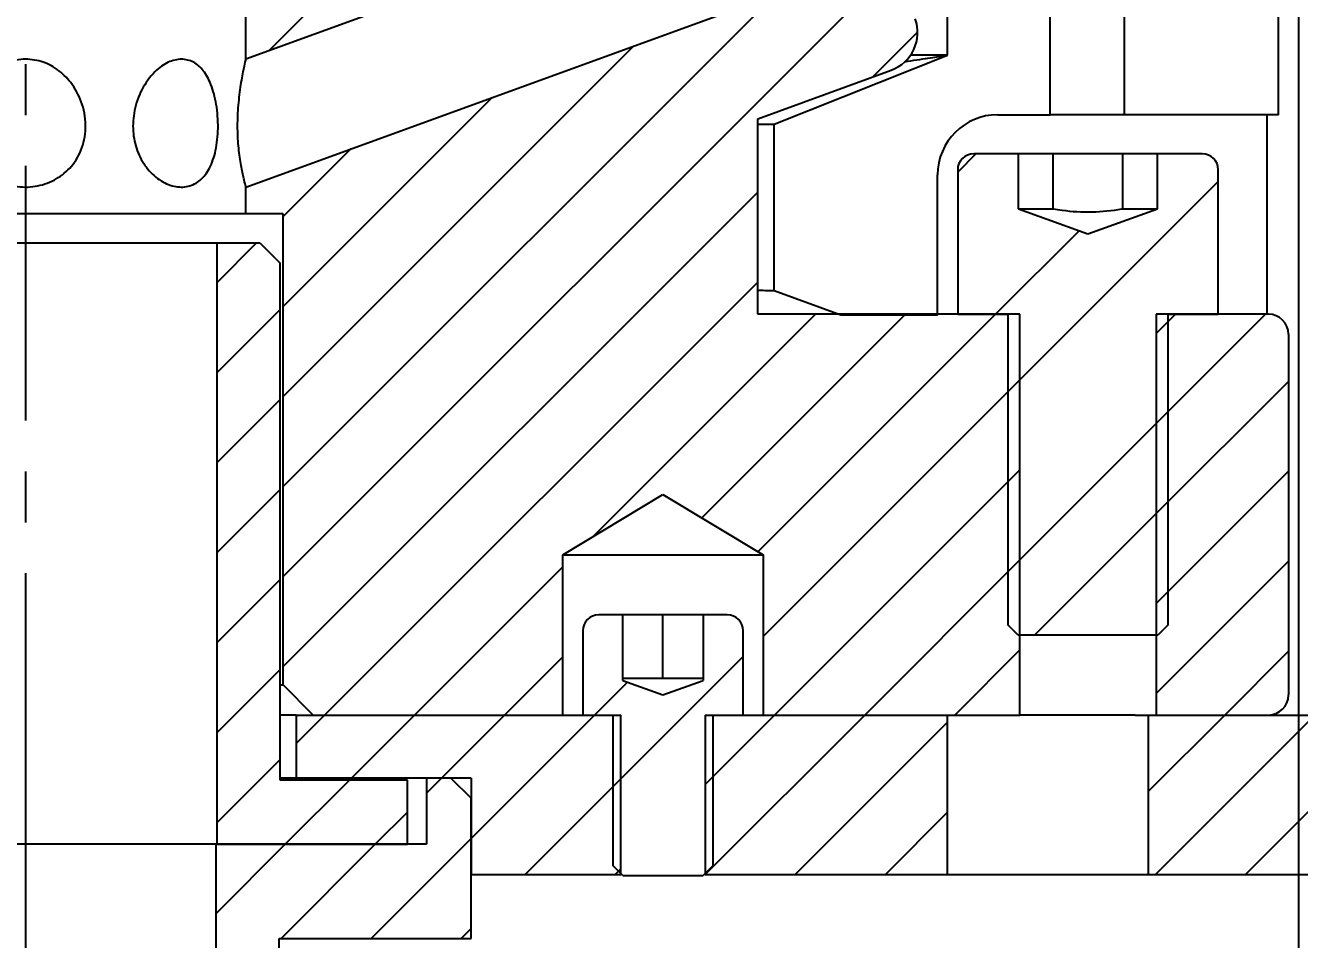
# Model space of a CAD drawing. Header units: millimetres. Extents: x 8 to 832, y 8 to 585.
# Drawn here: x 520.3 to 583.8, y 104.7 to 150.3 of the extents above; entities that cross this region are included whole.
import ezdxf

# ---------------------------------------------------------------- set-up
doc = ezdxf.new("R2010")
doc.units = ezdxf.units.MM
doc.linetypes.add('CENTERX2', pattern=[20.32, 12.7, -2.54, 2.54, -2.54])
for name, color, linetype in [('CENTERLINE', 4, 'CENTERX2'), ('DIMENSIONS', 2, 'Continuous'), ('HATCH', 3, 'Continuous')]:
    doc.layers.add(name, color=color, linetype=linetype)
doc.layers.add('OUTLINE', color=7, linetype='Continuous', lineweight=25)
doc.styles.add('SLDTEXTSTYLE0', font='TXT', dxfattribs={"width": 0.75})
doc.dimstyles.new('SLDDIMSTYLE0', dxfattribs={"dimtxt": 3.5, "dimasz": 2, "dimexe": 0, "dimexo": 0.0625, "dimgap": 0.875, "dimtad": 1, "dimrnd": 1e-09, "dimzin": 12, "dimdsep": 46, "dimtxsty": 'SLDTEXTSTYLE0', "dimsah": 1, "dimcen": 0.09, "dimadec": 0, "dimazin": 3, "dimtfac": 1, "dimtofl": 0, "dimtmove": 0, "dimatfit": 3, "dimfxl": 0, "dimfrac": 2, "dimtolj": 1, "dimtzin": 12, "dimarcsym": 0})

# ---------------------------------------------------------------- blocks, each defined once
blk = doc.blocks.new('SW_HATCH_0')
at = {"layer": 'HATCH', "color": 0}
for p, q in [((294.043, -47.207), (281.142, -60.107)), ((312.392, -55.799), (281.85, -86.341)), ((306.402, -57.299), (281.85, -81.85)), ((313.5, -59.181), (311.272, -61.408)), ((299.342, -59.868), (281.85, -77.36)), ((292.282, -62.438), (281.85, -72.87)), ((285.223, -65.007), (281.85, -68.38)), ((316.411, -65.25), (315.5, -66.161)), ((328.5, -66.631), (318, -77.131)), ((305.525, -67.156), (281.85, -90.831)), ((321.554, -69.088), (317.391, -73.25)), ((280.53, -69.7), (278.55, -71.68)), ((305.525, -71.646), (283.921, -93.25)), ((281.7, -73.02), (278.55, -76.17)), ((308.411, -73.25), (297.33, -84.331)), ((312.901, -73.25), (302.74, -83.411)), ((317.391, -73.25), (305.545, -85.097)), ((330.861, -73.25), (325.4, -78.712)), ((326.371, -73.25), (325.4, -74.221)), ((318.6, -76.531), (305.8, -89.331)), ((332, -76.602), (325.4, -83.202)), ((281.7, -77.51), (278.55, -80.66)), ((326, -78.112), (318, -86.112)), ((318.6, -81.021), (306.371, -93.25)), ((332, -81.092), (325.4, -87.692)), ((281.7, -82), (278.55, -85.15)), ((326, -82.602), (319.352, -89.25)), ((318.6, -85.512), (310.861, -93.25)), ((332, -85.582), (325.4, -92.182)), ((295.8, -85.861), (288.411, -93.25)), ((281.7, -86.491), (278.55, -89.641)), ((318.6, -90.002), (315.352, -93.25)), ((332, -90.072), (328.822, -93.25)), ((295.8, -90.351), (292.901, -93.25)), ((304.8, -90.331), (298.3, -96.831)), ((281.7, -90.981), (278.55, -94.131)), ((299.034, -91.607), (297.391, -93.25)), ((283.921, -93.25), (282.5, -94.671)), ((288.411, -93.25), (285.261, -96.4)), ((292.901, -93.25), (289.751, -96.4)), ((297.391, -93.25), (291.225, -99.416)), ((306.371, -93.25), (302.9, -96.721)), ((310.861, -93.25), (302.911, -101.2)), ((328.822, -93.25), (325, -97.072)), ((333.312, -93.25), (325.362, -101.2)), ((337.802, -93.25), (329.852, -101.2)), ((315, -93.602), (307.402, -101.2)), ((281.7, -95.471), (278.55, -98.621)), ((285.161, -96.5), (281.961, -99.7)), ((289.751, -96.4), (289, -97.151)), ((298.7, -96.431), (293.931, -101.2)), ((288.05, -98.101), (286.451, -99.7)), ((315, -98.092), (311.892, -101.2)), ((281.961, -99.7), (278.5, -103.161)), ((286.451, -99.7), (281.751, -104.4)), ((291.225, -99.416), (286.241, -104.4)), ((298.7, -100.921), (298.421, -101.2)), ((291.225, -103.906), (290.731, -104.4))]:
    blk.add_line(p, q, dxfattribs=at)
blk = doc.blocks.new('_D_12')
at = {"layer": 'DIMENSIONS'}
for p, q in [((583.772, 164.297), (583.772, 69.681)), ((520.272, 119.521), (520.272, 69.681)), ((520.272, 71.681), (583.772, 71.681))]:
    blk.add_line(p, q, dxfattribs=at)
for points in [[(520.272, 71.681), (522.272, 71.181), (522.272, 72.181)], [(583.772, 71.681), (581.772, 72.181), (581.772, 71.181)]]:
    blk.add_solid(points, dxfattribs=at)
at = {"layer": 'DIMENSIONS', "insert": (547.498, 76.193), "char_height": 3.5, "attachment_point": 1, "style": 'SLDTEXTSTYLE0'}
blk.add_mtext('63,5', dxfattribs=at)
blk = doc.blocks.new('_D_13')
at = {"layer": 'DIMENSIONS'}
for p, q in [((583.772, 148.122), (583.772, 69.681)), ((647.272, 122.409), (647.272, 69.681)), ((647.272, 71.681), (583.772, 71.681))]:
    blk.add_line(p, q, dxfattribs=at)
for points in [[(583.772, 71.681), (585.772, 71.181), (585.772, 72.181)], [(647.272, 71.681), (645.272, 72.181), (645.272, 71.181)]]:
    blk.add_solid(points, dxfattribs=at)
at = {"layer": 'DIMENSIONS', "insert": (610.998, 76.193), "char_height": 3.5, "attachment_point": 1, "style": 'SLDTEXTSTYLE0'}
blk.add_mtext('63,5', dxfattribs=at)

msp = doc.modelspace()

# ---------------------------------------------------------------- linework, layer by layer
at = {"layer": 'CENTERLINE'}
msp.add_line((520.272, 468.427), (520.272, 113.667), dxfattribs=at)
at = {"layer": 'OUTLINE'}
for p, q in [((571.393, 145.863), (571.393, 408.812)), ((575.092, 145.863), (575.092, 408.812)), ((582.772, 145.863), (582.772, 408.812)), ((561.393, 159.603), (531.272, 148.64)), ((531.272, 142.255), (563.445, 153.965)), ((566.272, 148.833), (566.272, 154.185)), ((531.272, 148.64), (531.272, 152.913)), ((557.622, 145.393), (566.272, 148.833)), ((566.272, 148.833), (564.42, 148.833)), ((556.797, 145.663), (563.456, 148.087)), ((556.797, 135.913), (556.797, 145.663)), ((568.772, 145.863), (571.393, 145.863)), ((573.272, 145.863), (571.393, 145.863)), ((575.092, 145.863), (573.272, 145.863)), ((582.772, 145.863), (575.092, 145.863)), ((582.199, 145.863), (582.199, 135.913)), ((556.797, 145.393), (557.622, 145.393)), ((557.622, 137.072), (557.622, 145.393)), ((569.808, 143.913), (567.572, 143.913)), ((569.808, 141.174), (569.808, 143.913)), ((571.54, 143.913), (569.808, 143.913)), ((571.54, 141.174), (571.54, 143.913)), ((575.004, 143.913), (571.54, 143.913)), ((575.004, 141.174), (575.004, 143.913)), ((576.736, 143.913), (575.004, 143.913)), ((576.736, 141.174), (576.736, 143.913)), ((578.972, 143.913), (576.736, 143.913)), ((566.772, 143.113), (566.772, 135.913)), ((579.772, 135.913), (579.772, 143.113)), ((565.772, 135.863), (565.772, 142.863)), ((531.272, 140.913), (531.272, 142.255)), ((569.808, 141.174), (573.272, 139.913)), ((569.808, 141.174), (571.54, 141.174)), ((573.272, 139.913), (576.736, 141.174)), ((575.004, 141.174), (576.736, 141.174)), ((531.272, 140.913), (509.272, 140.913)), ((533.122, 140.913), (531.272, 140.913)), ((533.122, 117.413), (533.122, 140.913)), ((529.822, 139.463), (510.722, 139.463)), ((529.822, 139.463), (529.822, 109.463)), ((531.972, 139.463), (529.822, 139.463)), ((531.972, 139.463), (532.972, 138.463)), ((532.972, 112.663), (532.972, 138.463)), ((560.944, 135.863), (557.622, 137.072)), ((569.872, 135.913), (556.797, 135.913)), ((565.772, 135.863), (560.944, 135.863)), ((566.772, 135.913), (569.272, 135.913)), ((569.272, 135.913), (569.272, 120.413)), ((569.872, 115.913), (569.872, 135.913)), ((576.672, 135.913), (576.672, 115.913)), ((582.272, 135.913), (576.672, 135.913)), ((577.272, 135.913), (579.772, 135.913)), ((577.272, 120.413), (577.272, 135.913)), ((583.272, 134.913), (583.272, 116.913)), ((547.072, 123.913), (552.072, 126.918)), ((552.072, 126.918), (557.072, 123.913)), ((547.072, 123.913), (557.072, 123.913)), ((547.072, 115.913), (547.072, 123.913)), ((557.072, 123.913), (557.072, 115.913)), ((550.072, 120.913), (548.872, 120.913)), ((550.072, 117.641), (550.072, 120.913)), ((552.072, 120.913), (550.072, 120.913)), ((552.072, 117.754), (552.072, 120.913)), ((554.072, 120.913), (552.072, 120.913)), ((554.072, 120.913), (554.072, 117.641)), ((555.272, 120.913), (554.072, 120.913)), ((548.072, 120.113), (548.072, 115.913)), ((556.072, 115.913), (556.072, 120.113)), ((569.772, 119.913), (569.272, 120.413)), ((577.272, 120.413), (576.772, 119.913)), ((569.772, 119.913), (576.772, 119.913)), ((550.072, 117.754), (552.072, 117.754)), ((550.072, 117.641), (552.072, 116.913)), ((552.072, 117.754), (554.072, 117.754)), ((552.072, 116.913), (554.072, 117.641)), ((532.972, 117.413), (533.122, 117.413)), ((534.622, 115.913), (533.122, 117.413)), ((533.772, 115.913), (532.972, 115.913)), ((533.772, 115.913), (533.772, 112.763)), ((533.772, 115.913), (549.972, 115.913)), ((534.622, 115.913), (547.072, 115.913)), ((548.072, 115.913), (549.572, 115.913)), ((549.572, 115.913), (549.572, 108.413)), ((549.972, 107.963), (549.972, 115.913)), ((554.172, 115.913), (554.172, 107.963)), ((554.172, 115.913), (566.272, 115.913)), ((554.572, 115.913), (556.072, 115.913)), ((554.572, 108.413), (554.572, 115.913)), ((557.072, 115.913), (569.872, 115.913)), ((566.272, 107.963), (566.272, 115.913)), ((575.632, 115.913), (569.872, 115.913)), ((575.632, 115.913), (576.272, 115.913)), ((576.272, 115.913), (576.272, 107.963)), ((576.272, 115.913), (591.272, 115.913)), ((576.672, 115.913), (582.272, 115.913)), ((533.772, 112.763), (532.972, 112.763)), ((539.322, 112.663), (532.972, 112.663)), ((542.497, 112.763), (533.772, 112.763)), ((539.322, 109.463), (539.322, 112.663)), ((540.272, 112.763), (540.272, 109.463)), ((541.497, 112.763), (540.272, 112.763)), ((541.497, 112.763), (542.497, 111.763)), ((542.497, 112.763), (542.497, 107.963)), ((542.497, 104.763), (542.497, 111.763)), ((529.772, 109.463), (510.772, 109.463)), ((529.772, 109.463), (529.772, 88.763)), ((540.272, 109.463), (529.772, 109.463)), ((529.822, 109.463), (539.322, 109.463)), ((550.072, 107.913), (549.572, 108.413)), ((554.572, 108.413), (554.072, 107.913)), ((542.497, 107.963), (549.972, 107.963)), ((550.022, 107.963), (549.972, 107.963)), ((550.072, 107.913), (554.072, 107.913)), ((554.172, 107.963), (554.122, 107.963)), ((554.172, 107.963), (566.272, 107.963)), ((566.272, 107.963), (576.272, 107.963)), ((576.272, 107.963), (591.272, 107.963)), ((532.922, 92.495), (532.922, 104.763)), ((532.922, 104.763), (542.497, 104.763))]:
    msp.add_line(p, q, dxfattribs=at)
for centre, radius, start, end in [((562.772, 149.966), 2, 290, 20), ((568.772, 142.863), 3, 90, 180), ((567.572, 143.113), 0.8, 90, 180), ((578.972, 143.113), 0.8, 0, 90), ((582.272, 134.913), 1, 0, 90), ((548.872, 120.113), 0.8, 90, 180), ((555.272, 120.113), 0.8, 0, 90), ((582.272, 116.913), 1, 270, 360)]:
    msp.add_arc(centre, radius, start, end, dxfattribs=at)
for points, knots in [([(564.124, 148.507), (564.545, 148.571), (565.418, 148.705), (566.118, 148.81), (566.22, 148.825), (566.272, 148.833)], [0, 0, 0, 0, 0.315291, 0.654436, 1, 1, 1, 1]), ([(520.272, 148.64), (520.573, 148.609), (521.174, 148.547), (521.985, 148.076), (522.672, 147.36), (523.167, 146.374), (523.341, 145.21), (523.109, 144.078), (522.532, 143.173), (521.723, 142.555), (520.763, 142.239), (519.745, 142.245), (518.782, 142.575), (517.99, 143.201), (517.458, 144.055), (517.229, 145.05), (517.314, 146.11), (517.73, 147.161), (518.444, 148), (519.34, 148.542), (519.967, 148.608), (520.272, 148.64)], [0, 0, 0, 0, 0.04616, 0.092178, 0.141716, 0.198873, 0.260583, 0.319585, 0.373081, 0.424069, 0.475087, 0.526558, 0.578172, 0.629649, 0.680665, 0.731612, 0.78459, 0.842159, 0.903776, 0.953148, 1, 1, 1, 1]), ([(528.051, 148.64), (528.258, 148.609), (528.672, 148.547), (529.172, 148.076), (529.564, 147.36), (529.824, 146.374), (529.911, 145.21), (529.795, 144.078), (529.488, 143.173), (529.017, 142.555), (528.401, 142.239), (527.679, 142.245), (526.934, 142.575), (526.273, 143.201), (525.803, 144.055), (525.595, 145.05), (525.672, 146.11), (526.046, 147.161), (526.656, 148), (527.374, 148.542), (527.829, 148.608), (528.051, 148.64)], [0, 0, 0, 0, 0.04616, 0.092178, 0.141716, 0.198873, 0.260583, 0.319585, 0.373081, 0.424069, 0.475087, 0.526558, 0.578172, 0.629649, 0.680665, 0.731612, 0.78459, 0.842159, 0.903776, 0.953148, 1, 1, 1, 1]), ([(531.272, 142.255), (531.27, 142.264), (531.263, 142.29), (531.183, 142.578), (531.04, 143.2), (530.908, 144.055), (530.843, 145.05), (530.868, 146.11), (530.98, 147.161), (531.129, 148), (531.249, 148.542), (531.265, 148.608), (531.272, 148.64)], [0, 0, 0, 0, 0.053327, 0.156532, 0.259463, 0.361472, 0.463343, 0.569276, 0.684388, 0.807594, 0.906317, 1, 1, 1, 1]), ([(571.54, 141.174), (571.686, 141.149), (572.81, 140.955), (573.996, 140.992), (574.989, 141.171), (575.004, 141.174)], [0, 0, 0, 0, 0.127389, 0.986718, 1, 1, 1, 1]), ([(557.622, 137.072), (557.586, 137.073), (557.531, 137.074), (556.979, 137.088), (556.797, 137.093)], [0, 0, 0, 0, 0.671969, 1, 1, 1, 1])]:
    msp.add_open_spline(points, degree=3, knots=knots, dxfattribs=at)

# ---------------------------------------------------------------- block references
at = {"layer": 'HATCH'}
msp.add_blockref('SW_HATCH_0', (251.272, 209.164), dxfattribs=at)

# ---------------------------------------------------------------- dimensions: what is measured, and where the dimension line sits
at = {"layer": 'DIMENSIONS'}
for p1, picture, middle in [((520.272, 291.276), '_D_12', (552.022, 74.457)), ((647.272, 291.276), '_D_13', (615.522, 74.457))]:
    dim = msp.add_linear_dim(base=(583.772, 74.457), p1=p1, p2=(583.772, 291.276), dimstyle='SLDDIMSTYLE0', dxfattribs=at)
    dim.commit()
    dim.dimension.update_dxf_attribs({"geometry": picture, "text_midpoint": middle, "dimtype": 160})

doc.saveas('drawing.dxf')
